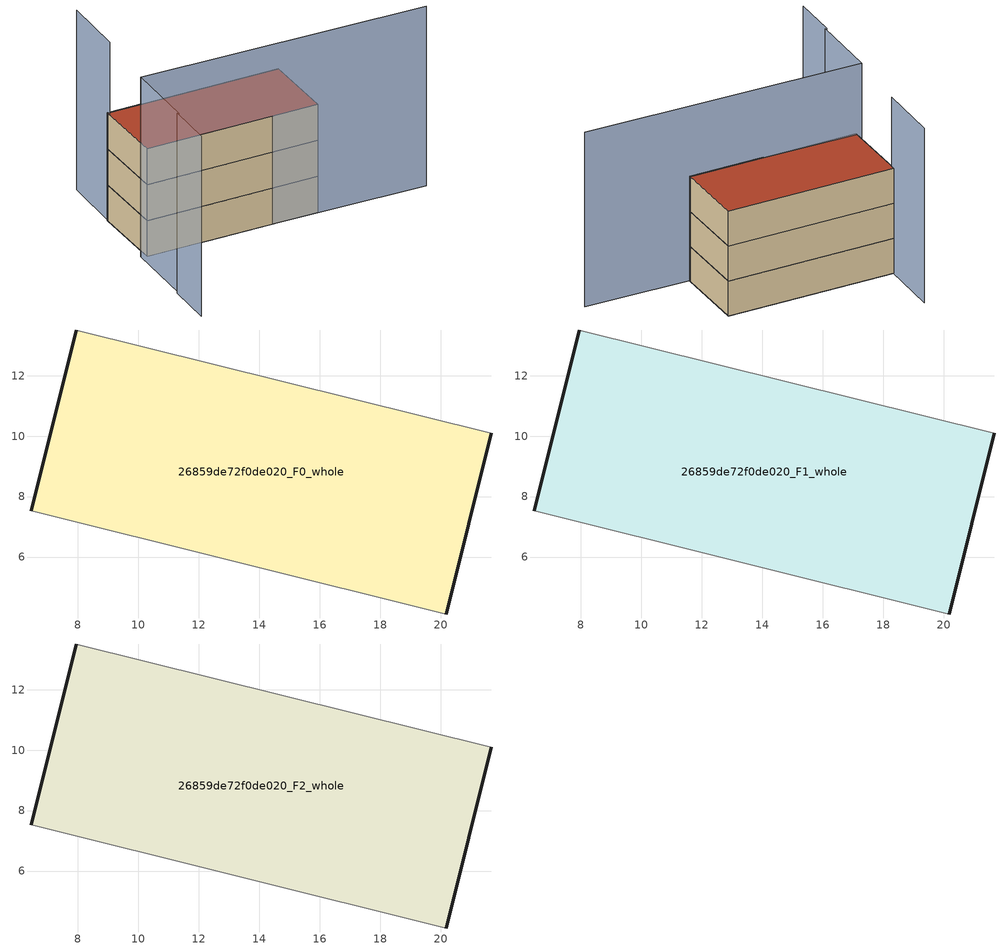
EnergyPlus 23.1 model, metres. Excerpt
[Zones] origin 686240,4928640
26859de72f0de020_F0_whole
 floor ground (EU_floor_Construction): 20.19,4.12 21.68,10.09 7.94,13.51 6.46,7.53 z0
 wall outside (EU_wall_Construction): 6.46,7.53 7.94,13.51 / 21.68,10.09 20.19,4.12 z0:3
 wall adiabatic (EU_wall_Construction): 20.19,4.12 6.46,7.53 / 7.94,13.51 21.68,10.09 z0:3
26859de72f0de020_F1_whole
 floor to 26859de72f0de020_F0_whole (EU_floor_Construction): 20.19,4.12 21.67,10.09 7.94,13.51 6.46,7.53 z3
 wall outside (EU_wall_Construction): 6.46,7.53 7.94,13.51 / 21.68,10.09 20.19,4.12 z3:6
 wall adiabatic (EU_wall_Construction): 20.19,4.12 6.46,7.53 / 7.94,13.51 21.68,10.09 z3:6
26859de72f0de020_F2_whole
 floor to 26859de72f0de020_F1_whole (EU_floor_Construction): 20.19,4.12 21.67,10.09 7.94,13.51 6.46,7.53 z6
 wall outside (EU_wall_Construction): 6.46,7.53 7.94,13.51 / 21.68,10.09 20.19,4.12 z6:9
 wall adiabatic (EU_wall_Construction): 20.19,4.12 6.46,7.53 / 7.94,13.51 21.68,10.09 z6:9
 roof outside (EU_roof_Construction): 21.68,10.09 20.19,4.12 6.46,7.53 7.94,13.51 z9
shading: 3.39,-1.76 4.37,1.98 / 4.51,1.94 6.07,7.81 / 6.07,7.81 28.74,1.78 / 7.92,13.21 9.37,18.45 z0:15
[Building]
EU S2 Campaign: North Axis=0; Terrain=City; Solar Distribution=FullExterior
[Site:Location]
Bologna: Latitude=44.5; Longitude=11.25; Time Zone=1; Elevation=37
[SizingPeriod:WeatherFileDays]
AnnualSizingPeriod: Begin Month=1; Begin Day of Month=1; End Month=12; End Day of Month=31; Day of Week for Start Day=Monday; Use Weather File Daylight Saving Period=No; Use Weather File Rain and Snow Indicators=No
[MATERIAL]
EU_InternalMass_Material: Roughness=MediumRough; Thickness=0.1; Conductivity=1; Density=1800; Specific Heat=900; Thermal Absorptance=0.9; Solar Absorptance=0.7; Visible Absorptance=0.7
[MATERIAL:NOMASS] Roughness=MediumRough; Thermal Absorptance=0.9; Solar Absorptance=0.7; Visible Absorptance=0.7
Name | Thermal Resistance
EU_wall_NoMass | 0.937881
EU_roof_NoMass | 0.548572
EU_floor_NoMass | 0.71348
[CONSTRUCTION]
EU_wall_Construction: EU_wall_NoMass
EU_roof_Construction: EU_roof_NoMass
EU_floor_Construction: EU_floor_NoMass
EU_InternalMass_Construction: EU_InternalMass_Material
[ZONE] Type=1; Multiplier=1; Ceiling Height=autocalculate; Floor Area=autocalculate; Part of Total Floor Area=Yes
Name | Volume
26859de72f0de020_F0_whole | 261.531
26859de72f0de020_F1_whole; 26859de72f0de020_F2_whole | 261.53
[INTERNALMASS] Construction=EU_InternalMass_Construction; Surface Area=87.1767
Name | Zone or ZoneList
26859de72f0de020_F0_whole_EU_InternalMass | 26859de72f0de020_F0_whole
26859de72f0de020_F1_whole_EU_InternalMass | 26859de72f0de020_F1_whole
26859de72f0de020_F2_whole_EU_InternalMass | 26859de72f0de020_F2_whole
[OTHEREQUIPMENT] Fuel Type=Electricity; Design Level Calculation Method=Watts/Area; Power per Zone Floor Area=1; Fraction Latent=0; Fraction Radiant=0; Fraction Lost=0; Carbon Dioxide Generation Rate=0; EndUse Subcategory=EU_Step8_InternalGains
Name | Zone or ZoneList or Space or SpaceList | Schedule
EU_Step8_InternalGain_26859de72f0de020_F0_whole_f000 | 26859de72f0de020_F0_whole | EU_Step8_GainSchedule_26859de72f0de020_F0_whole_f000
EU_Step8_InternalGain_26859de72f0de020_F1_whole_f000 | 26859de72f0de020_F1_whole | EU_Step8_GainSchedule_26859de72f0de020_F1_whole_f000
EU_Step8_InternalGain_26859de72f0de020_F2_whole_f000 | 26859de72f0de020_F2_whole | EU_Step8_GainSchedule_26859de72f0de020_F2_whole_f000
[ZONEVENTILATION:DESIGNFLOWRATE] Schedule=EU_AlwaysOn; Design Flow Rate Calculation Method=AirChanges/Hour; Air Changes per Hour=0.687892; Ventilation Type=Natural; Fan Pressure Rise=0; Fan Total Efficiency=1; Constant Term Coefficient=1; Temperature Term Coefficient=0; Velocity Term Coefficient=0; Velocity Squared Term Coefficient=0; Minimum Indoor Temperature=-100; Maximum Indoor Temperature=100; Delta Temperature=-100; Minimum Outdoor Temperature=-100; Maximum Outdoor Temperature=100; Maximum Wind Speed=40
Name | Zone or ZoneList or Space or SpaceList
EU_ConstantAir_26859de72f0de020_F0_whole | 26859de72f0de020_F0_whole
EU_ConstantAir_26859de72f0de020_F1_whole | 26859de72f0de020_F1_whole
EU_ConstantAir_26859de72f0de020_F2_whole | 26859de72f0de020_F2_whole
[HVACTEMPLATE:THERMOSTAT] Constant Heating Setpoint=20; Constant Cooling Setpoint=50
EU_HeatOnly_26859de72f0de020_F0_whole; EU_HeatOnly_26859de72f0de020_F1_whole; EU_HeatOnly_26859de72f0de020_F2_whole
[HVACTEMPLATE:ZONE:IDEALLOADSAIRSYSTEM] System Availability Schedule=EU_AlwaysOn; Maximum Heating Supply Air Temperature=50; Minimum Cooling Supply Air Temperature=13; Maximum Heating Supply Air Humidity Ratio=0.0156; Minimum Cooling Supply Air Humidity Ratio=0.0077; Heating Limit=NoLimit; Cooling Limit=NoLimit; Heating Availability Schedule=EU_AlwaysOn; Cooling Availability Schedule=EU_CoolingOff; Dehumidification Control Type=ConstantSensibleHeatRatio; Cooling Sensible Heat Ratio=0.7; Dehumidification Setpoint=60; Humidification Control Type=None; Humidification Setpoint=30; Outdoor Air Method=None; Outdoor Air Flow Rate per Person=0.00944; Outdoor Air Flow Rate per Zone Floor Area=0; Outdoor Air Flow Rate per Zone=0; Demand Controlled Ventilation Type=None; Outdoor Air Economizer Type=NoEconomizer; Heat Recovery Type=None; Sensible Heat Recovery Effectiveness=0.7; Latent Heat Recovery Effectiveness=0.65
Name | Template Thermostat
26859de72f0de020_F0_whole | EU_HeatOnly_26859de72f0de020_F0_whole
26859de72f0de020_F1_whole | EU_HeatOnly_26859de72f0de020_F1_whole
26859de72f0de020_F2_whole | EU_HeatOnly_26859de72f0de020_F2_whole
[SIZING:ZONE] Zone Cooling Design Supply Air Temperature Input Method=SupplyAirTemperature; Zone Cooling Design Supply Air Temperature=13; Zone Heating Design Supply Air Temperature Input Method=SupplyAirTemperature; Zone Heating Design Supply Air Temperature=50; Zone Cooling Design Supply Air Humidity Ratio=0.008; Zone Heating Design Supply Air Humidity Ratio=0.008; Cooling Design Air Flow Method=DesignDay; Cooling Design Air Flow Rate=0; Cooling Minimum Air Flow per Zone Floor Area=0.000762; Cooling Minimum Air Flow=0; Cooling Minimum Air Flow Fraction=0.2; Heating Design Air Flow Method=DesignDay; Heating Design Air Flow Rate=0; Heating Maximum Air Flow per Zone Floor Area=0.002032; Heating Maximum Air Flow=0.141576; Heating Maximum Air Flow Fraction=0.3; Account for Dedicated Outdoor Air System=No; Dedicated Outdoor Air System Control Strategy=NeutralSupplyAir; Dedicated Outdoor Air Low Setpoint Temperature for Design=autosize; Dedicated Outdoor Air High Setpoint Temperature for Design=autosize; Zone Load Sizing Method=Sensible Load Only No Latent Load; Zone Latent Cooling Design Supply Air Humidity Ratio Input Method=HumidityRatioDifference; Zone Cooling Design Supply Air Humidity Ratio Difference=0.005; Zone Latent Heating Design Supply Air Humidity Ratio Input Method=HumidityRatioDifference; Zone Humidification Design Supply Air Humidity Ratio Difference=0.005
26859de72f0de020_F0_whole; 26859de72f0de020_F1_whole; 26859de72f0de020_F2_whole
[SCHEDULE:CONSTANT]
Name | Hourly Value
EU_AlwaysOn | 1
EU_CoolingOff | 0
[SCHEDULE:FILE] Column Number=1; Rows to Skip at Top=0; Number of Hours of Data=8760; Column Separator=Comma; Interpolate to Timestep=No; Minutes per Item=60; Adjust Schedule for Daylight Savings=Yes
Name | File
EU_Step8_GainSchedule_26859de72f0de020_F0_whole_f000 | ../../schedules/26859de72f0de020/26859de72f0de020_F0_whole_f000_gain.csv
EU_Step8_GainSchedule_26859de72f0de020_F1_whole_f000 | ../../schedules/26859de72f0de020/26859de72f0de020_F1_whole_f000_gain.csv
EU_Step8_GainSchedule_26859de72f0de020_F2_whole_f000 | ../../schedules/26859de72f0de020/26859de72f0de020_F2_whole_f000_gain.csv
